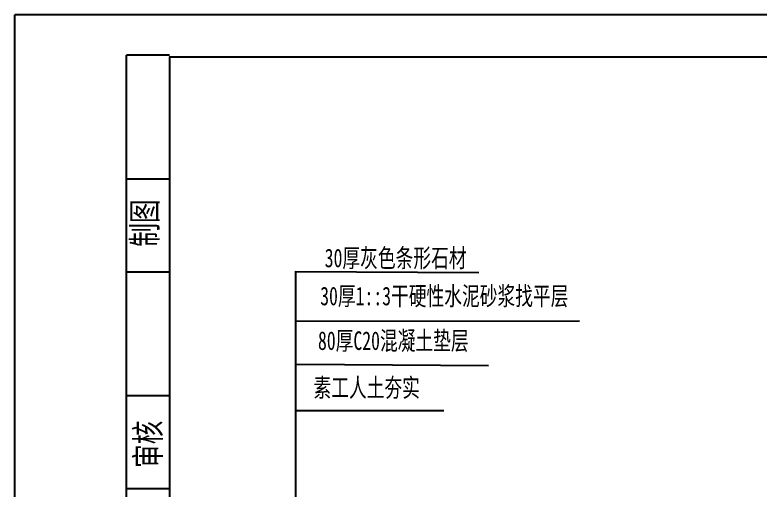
# Model space of a CAD drawing. Extents: x -5157 to -787, y -1161 to 1757.
# Drawn here: x -5157 to -3954, y 990 to 1757 of the extents above; entities that cross this region are included whole.
import ezdxf

# ---------------------------------------------------------------- set-up
doc = ezdxf.new("R2010")
doc.units = 0
doc.header["$MEASUREMENT"] = 0
doc.layers.add('TEXT', color=41, linetype='CONTINUOUS')
doc.layers.add('TK', color=1, linetype='CONTINUOUS')
doc.styles.add('STYLE1', font='SIMSUN.TTF', dxfattribs={"width": 0.7})

msp = doc.modelspace()

# ---------------------------------------------------------------- linework, layer by layer
at = {"layer": 'TEXT', "linetype": 'CONTINUOUS'}
for p, q in [((-4704.7, 1342.5), (-4407.8, 1341.3)), ((-4703.8, 645.9), (-4703.3, 1343.3)), ((-4702.2, 1262.5), (-4245.4, 1263.1)), ((-4702.2, 1192.8), (-4392.2, 1190.7)), ((-4704.7, 1118), (-4464.6, 1118.4))]:
    msp.add_line(p, q, dxfattribs=at)
at = {"layer": 'TK', "linetype": 'CONTINUOUS'}
for p, q in [((-5157.1, -1160.9), (-5157.1, 1756.9)), ((-957.1, 1756.9), (-5157.1, 1756.9)), ((-4977.1, 641.8), (-4977.1, 1691.8)), ((-4907.2, 1691.8), (-4977.1, 1691.8)), ((-4907.1, -1060.9), (-4907.1, 1689.1)), ((-4907.1, 1689.1), (-1057.1, 1689.1)), ((-4907.2, 1491.8), (-4977.1, 1491.8)), ((-4907.2, 1341.8), (-4977.1, 1341.8)), ((-4907.2, 1141.8), (-4977.1, 1141.8)), ((-4907.2, 991.8), (-4977.1, 991.8))]:
    msp.add_line(p, q, dxfattribs=at)
at = {"layer": 'TK', "linetype": 'CONTINUOUS', "const_width": 2.5}
msp.add_lwpolyline([(-4907.1, 1689.1), (-4907.1, -1060.9), (-1057.1, -1060.9), (-1057.1, 1689.1), (-4907.1, 1689.1)], dxfattribs=at)

# ---------------------------------------------------------------- texts
at = {"layer": 'TEXT', "linetype": 'CONTINUOUS', "style": 'STYLE1', "width": 0.7}
for s, p in [('制图', (-4927.5, 1382.6)), ('审核', (-4922.3, 1025.6))]:
    msp.add_text(s, height=40, rotation=90, dxfattribs=at).set_placement(p)
for s, p in [('30厚灰色条形石材', (-4656.8, 1349.5)), ('30厚1::3干硬性水泥砂浆找平层', (-4664.1, 1288.1)), ('80厚C20混凝土垫层', (-4667.7, 1216)), ('素工人土夯实', (-4674.9, 1140.2))]:
    msp.add_text(s, height=30, dxfattribs=at).set_placement(p)

doc.saveas('drawing.dxf')
